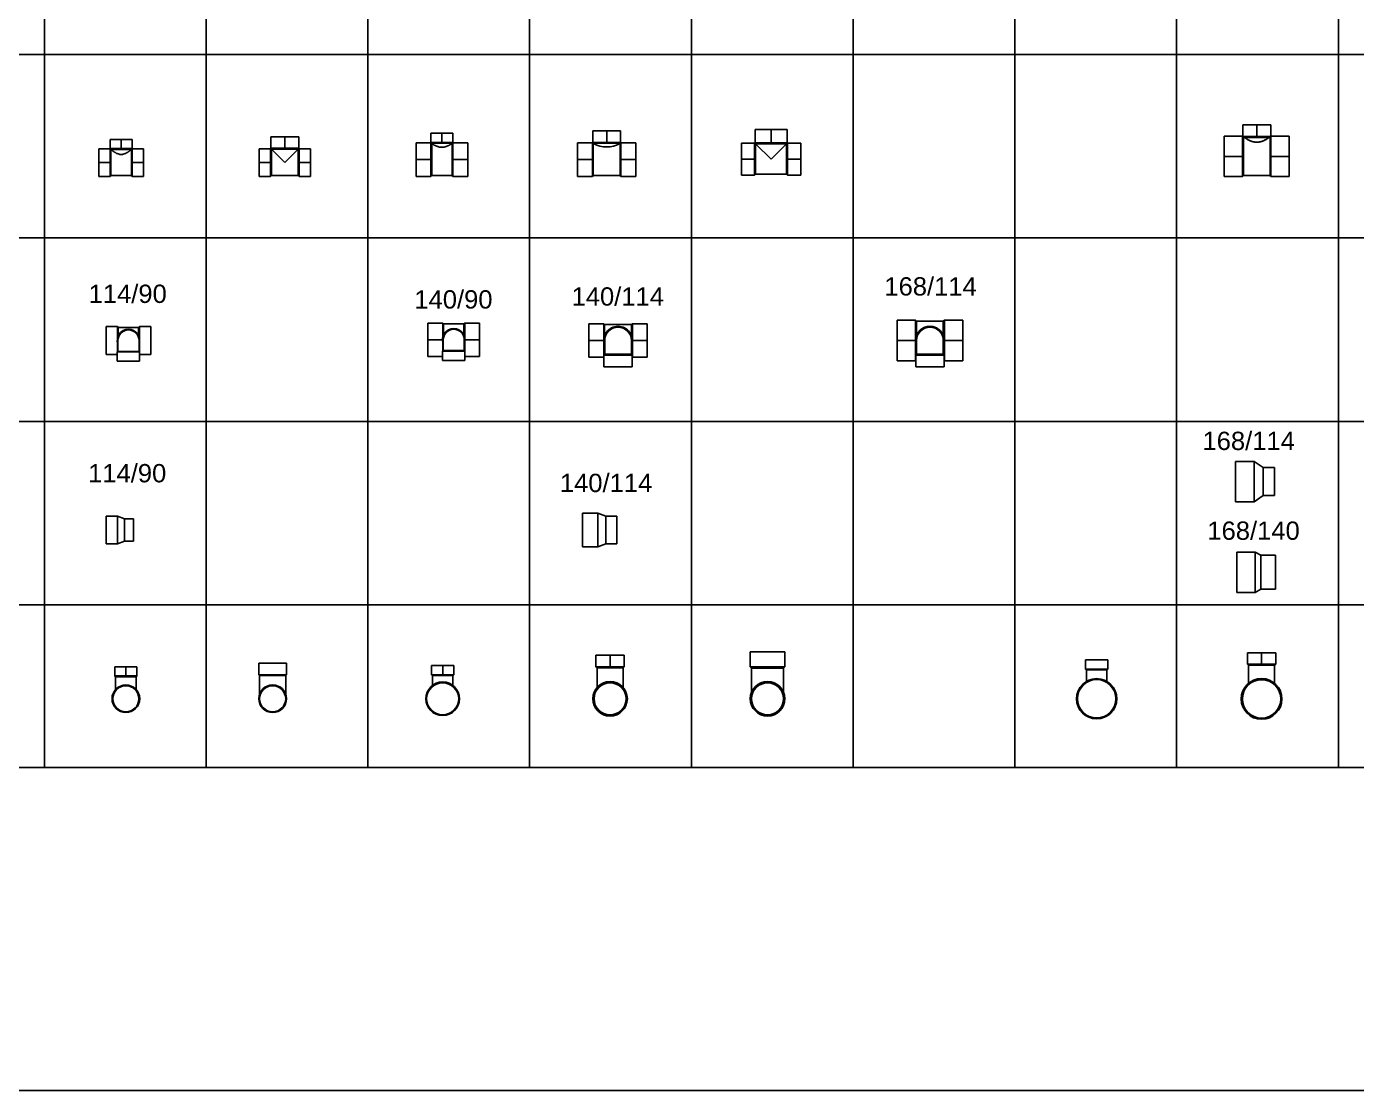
# Model space of a CAD drawing. Header units: millimetres. Extents: x 1218 to 72853, y -34712 to 16286.
# Drawn here: x 13282 to 19096, y -2726 to 1924 of the extents above; entities that cross this region are included whole.
import ezdxf
from ezdxf.enums import TextEntityAlignment as Align

# ---------------------------------------------------------------- set-up
doc = ezdxf.new("R2010")
doc.units = ezdxf.units.MM
doc.set_wipeout_variables(frame=1)
doc.styles.get("Standard").update_dxf_attribs({"font": 'arial.ttf'})

# ---------------------------------------------------------------- blocks, each defined once
blk = doc.blocks.new('TE-D114x90 uPVC')
for p, q in [((-48, 60.5), (-98, 60.5)), ((-98, -60.5), (-98, 60.5)), ((-48.5, 61), (-48.5, 101)), ((-48.5, 101), (48.5, 101)), ((-48.5, 61), (-48, 60.5)), ((48.5, 61), (48, 60.5)), ((98, 60.5), (48, 60.5)), ((48.5, 61), (48.5, 101)), ((98, -60.5), (98, 60.5)), ((-44.5, -57), (-48, -60.5)), ((44.5, -57), (-44.5, -57)), ((44.5, -57), (48, -60.5)), ((-48, -60.5), (-98, -60.5)), ((98, -60.5), (48, -60.5))]:
    blk.add_line(p, q)
at = {"color": 8}
for p, q in [((-48.5, 61), (48.5, 61)), ((-48, 60.5), (-45, 57.5)), ((-48, -60.5), (-48, 60.5)), ((0, 101), (0, 61)), ((48, 60.5), (45, 57.5)), ((48, -60.5), (48, 60.5)), ((-48, 0), (-98, 0)), ((45, 57.5), (-45, 57.5)), ((-44.5, -57), (-44.5, 56.6)), ((44.5, -57), (44.5, 56.6)), ((98, 0), (48, 0))]:
    blk.add_line(p, q, dxfattribs=at)
for points, knots in [([(-45, 57.5), (-45, 57.5), (-45, 57.4), (-44.8, 57.2), (-44.7, 57), (-44.6, 56.7), (-44.5, 56.7), (-44.5, 56.6)], [11.704469, 11.704469, 11.704469, 11.704469, 14.630586, 14.630586, 17.556704, 17.556704, 18.249394, 18.249394, 18.249394, 18.249394]), ([(44.5, 56.6), (44.4, 56.5), (44.2, 56.4), (43.8, 56.1), (43.4, 55.8), (42.5, 55.1), (42, 54.7), (40.8, 53.8), (40.2, 53.3), (38.7, 52.2), (38, 51.6), (36.3, 50.4), (35.5, 49.8), (33.7, 48.6), (32.8, 47.9), (30.8, 46.6), (29.8, 46), (27.6, 44.6), (26.5, 43.9), (24.1, 42.5), (22.8, 41.8), (20.3, 40.4), (19, 39.8), (14.9, 37.9), (12, 36.9), (7.6, 35.8), (6.1, 35.5), (3.1, 35.1), (1.5, 35), (-1.5, 35), (-3.1, 35.1), (-6.1, 35.5), (-7.6, 35.8), (-12, 36.9), (-14.9, 37.9), (-19, 39.8), (-20.3, 40.4), (-22.8, 41.8), (-24.1, 42.5), (-26.5, 43.9), (-27.6, 44.6), (-29.8, 46), (-30.8, 46.6), (-32.8, 47.9), (-33.7, 48.6), (-35.5, 49.8), (-36.3, 50.4), (-38, 51.6), (-38.7, 52.2), (-40.2, 53.3), (-40.8, 53.8), (-42, 54.7), (-42.5, 55.1), (-43.4, 55.8), (-43.8, 56.1), (-44.2, 56.4), (-44.4, 56.5), (-44.5, 56.6)], [79.105844, 79.105844, 79.105844, 79.105844, 81.390959, 81.390959, 85.854228, 85.854228, 90.317498, 90.317498, 94.780767, 94.780767, 99.244036, 99.244036, 103.707306, 103.707306, 108.170575, 108.170575, 112.765358, 112.765358, 117.360141, 117.360141, 121.954925, 121.954925, 126.549708, 126.549708, 135.739274, 135.739274, 140.334058, 140.334058, 144.928841, 144.928841, 149.523624, 149.523624, 154.118408, 154.118408, 163.307974, 163.307974, 167.902757, 167.902757, 172.497541, 172.497541, 177.092324, 177.092324, 181.687107, 181.687107, 186.150376, 186.150376, 190.613646, 190.613646, 195.076915, 195.076915, 199.540184, 199.540184, 204.003454, 204.003454, 208.466723, 208.466723, 210.751838, 210.751838, 210.751838, 210.751838]), ([(44.5, 56.6), (44.5, 56.7), (44.6, 56.7), (44.7, 57), (44.8, 57.2), (45, 57.4), (45, 57.5), (45, 57.5)], [5.159544, 5.159544, 5.159544, 5.159544, 5.852235, 5.852235, 8.778352, 8.778352, 11.704469, 11.704469, 11.704469, 11.704469])]:
    blk.add_open_spline(points, degree=3, knots=knots, dxfattribs=at)
at = {"flags": 1}
for p in [(0, 61), (-48, 0), (48, 0)]:
    blk.add_attdef('AMC', p, '', height=0.5, dxfattribs=at)
blk = doc.blocks.new('TE-D114x114 uPVC')
for p, q in [((-62, 60.5), (-112, 60.5)), ((-112, -60.5), (-112, 60.5)), ((-58.5, 57), (-62, 60.5)), ((-60.5, 62), (-60.5, 112)), ((-60.5, 112), (60.5, 112)), ((-57, 58.5), (-60.5, 62)), ((57, 58.5), (60.5, 62)), ((58.5, 57), (62, 60.5)), ((60.5, 62), (60.5, 112)), ((112, 60.5), (62, 60.5)), ((112, -60.5), (112, 60.5)), ((-58.5, -57), (-62, -60.5)), ((58.5, -57), (-58.5, -57)), ((58.5, -57), (62, -60.5)), ((-62, -60.5), (-112, -60.5)), ((112, -60.5), (62, -60.5))]:
    blk.add_line(p, q)
at = {"color": 8}
for p, q in [((-62, -60.5), (-62, 60.5)), ((-60.5, 62), (60.5, 62)), ((-57, 57), (-57, 58.5)), ((-57, 58.5), (57, 58.5)), ((0, 112), (0, 62)), ((57, 57), (57, 58.5)), ((62, -60.5), (62, 60.5)), ((-62, 0), (-112, 0)), ((-57, 57), (-58.5, 57)), ((-58.5, -57), (-58.5, 57)), ((-57, 57), (0, 0)), ((0, 0), (57, 57)), ((58.5, 57), (57, 57)), ((58.5, -57), (58.5, 57)), ((112, 0), (62, 0))]:
    blk.add_line(p, q, dxfattribs=at)
at = {"flags": 1}
for p in [(0, 62), (-62, 0), (62, 0)]:
    blk.add_attdef('AMC', p, '', height=0.5, dxfattribs=at)
blk = doc.blocks.new('TE-D140x90 uPVC')
for p, q in [((-48, 73.5), (-113, 73.5)), ((-113, -73.5), (-113, 73.5)), ((-48.5, 75), (-48.5, 115)), ((-48.5, 115), (48.5, 115)), ((113, 73.5), (48, 73.5)), ((48.5, 75), (48.5, 115)), ((113, -73.5), (113, 73.5)), ((-48, -73.5), (-113, -73.5)), ((-44.5, -70), (-48, -73.5)), ((44.5, -70), (-44.5, -70)), ((44.5, -70), (48, -73.5)), ((113, -73.5), (48, -73.5))]:
    blk.add_line(p, q)
at = {"color": 8}
for p, q in [((-45, 71.5), (-48.5, 75)), ((-48.5, 75), (48.5, 75)), ((-45, 70.5), (-48, 73.5)), ((-48, -73.5), (-48, 73.5)), ((-45, 70.5), (-45, 71.5)), ((45, 71.5), (-45, 71.5)), ((-44.5, -70), (-44.5, 69.7)), ((0, 115), (0, 75)), ((44.5, -70), (44.5, 69.7)), ((45, 71.5), (48.5, 75)), ((45, 70.5), (48, 73.5)), ((45, 70.5), (45, 71.5)), ((48, -73.5), (48, 73.5)), ((-113, 0), (-48, 0)), ((48, 0), (113, 0))]:
    blk.add_line(p, q, dxfattribs=at)
for points, knots in [([(-45, 70.5), (-45, 70.5), (-45, 70.4), (-44.8, 70.2), (-44.7, 70.1), (-44.6, 69.8), (-44.5, 69.7), (-44.5, 69.7)], [11.597756, 11.597756, 11.597756, 11.597756, 14.497195, 14.497195, 17.396633, 17.396633, 18.096002, 18.096002, 18.096002, 18.096002]), ([(44.5, 69.7), (44.4, 69.6), (44.3, 69.5), (43.8, 69.2), (43.5, 69), (42.6, 68.5), (42.1, 68.1), (40.9, 67.4), (40.2, 67), (38.8, 66.2), (38.1, 65.7), (36.4, 64.8), (35.5, 64.3), (33.7, 63.3), (32.8, 62.8), (30.8, 61.8), (29.8, 61.3), (27.6, 60.3), (26.4, 59.8), (24, 58.7), (22.8, 58.2), (20.2, 57.3), (18.8, 56.8), (16.1, 56), (14.7, 55.6), (11.8, 54.9), (10.4, 54.6), (7.4, 54.1), (5.9, 53.9), (3, 53.7), (1.5, 53.6), (-1.5, 53.6), (-3, 53.7), (-5.9, 53.9), (-7.4, 54.1), (-10.4, 54.6), (-11.8, 54.9), (-14.7, 55.6), (-16.1, 56), (-18.8, 56.8), (-20.2, 57.3), (-22.8, 58.2), (-24, 58.7), (-26.4, 59.8), (-27.6, 60.3), (-29.8, 61.3), (-30.8, 61.8), (-32.8, 62.8), (-33.7, 63.3), (-35.5, 64.3), (-36.4, 64.8), (-38.1, 65.7), (-38.8, 66.2), (-40.2, 67), (-40.9, 67.4), (-42.1, 68.1), (-42.6, 68.5), (-43.5, 69), (-43.8, 69.2), (-44.3, 69.5), (-44.4, 69.6), (-44.5, 69.7)], [76.979558, 76.979558, 76.979558, 76.979558, 79.119448, 79.119448, 83.497075, 83.497075, 87.874703, 87.874703, 92.252331, 92.252331, 96.629958, 96.629958, 101.007586, 101.007586, 105.385213, 105.385213, 109.80311, 109.80311, 114.221006, 114.221006, 118.638903, 118.638903, 123.056799, 123.056799, 127.474696, 127.474696, 131.892592, 131.892592, 136.310489, 136.310489, 140.728385, 140.728385, 145.146282, 145.146282, 149.564178, 149.564178, 153.982075, 153.982075, 158.399971, 158.399971, 162.817868, 162.817868, 167.235764, 167.235764, 171.653661, 171.653661, 176.071557, 176.071557, 180.449185, 180.449185, 184.826812, 184.826812, 189.20444, 189.20444, 193.582068, 193.582068, 197.959695, 197.959695, 202.337323, 202.337323, 204.477213, 204.477213, 204.477213, 204.477213]), ([(44.5, 69.7), (44.5, 69.7), (44.6, 69.8), (44.7, 70.1), (44.8, 70.2), (45, 70.4), (45, 70.5), (45, 70.5)], [5.099509, 5.099509, 5.099509, 5.099509, 5.798878, 5.798878, 8.698317, 8.698317, 11.597756, 11.597756, 11.597756, 11.597756])]:
    blk.add_open_spline(points, degree=3, knots=knots, dxfattribs=at)
at = {"flags": 1}
for p in [(0, 75), (-48, 0), (48, 0)]:
    blk.add_attdef('AMC', p, '', height=0.5, dxfattribs=at)
blk = doc.blocks.new('TE-D140x114 uPVC')
for p, q in [((-60.5, 75), (-60.5, 125)), ((-60.5, 125), (60.5, 125)), ((60.5, 75), (60.5, 125)), ((-62.5, 73.5), (-127.5, 73.5)), ((-127.5, -73.5), (-127.5, 73.5)), ((-59, 70), (-62.5, 73.5)), ((-57, 71.5), (-60.5, 75)), ((-57, 70), (-59, 70)), ((-57, 70), (-57, 71.5)), ((57, 71.5), (60.5, 75)), ((57, 70), (57, 71.5)), ((59, 70), (57, 70)), ((59, 70), (62.5, 73.5)), ((127.5, 73.5), (62.5, 73.5)), ((127.5, -73.5), (127.5, 73.5)), ((-62.5, -73.5), (-127.5, -73.5)), ((-59, -70), (-62.5, -73.5)), ((59, -70), (-59, -70)), ((59, -70), (62.5, -73.5)), ((127.5, -73.5), (62.5, -73.5))]:
    blk.add_line(p, q)
at = {"color": 8}
for p, q in [((0, 125), (0, 75)), ((-62.5, -73.5), (-62.5, 73.5)), ((-60.5, 75), (60.5, 75)), ((-59, -70), (-59, 70)), ((-57, 71.5), (57, 71.5)), ((59, -70), (59, 70)), ((62.5, -73.5), (62.5, 73.5)), ((-62.5, 0), (-127.5, 0)), ((127.5, 0), (62.5, 0))]:
    blk.add_line(p, q, dxfattribs=at)
blk.add_arc((0, 172.4), 117.2, 240.89248, 299.10752, dxfattribs=at)
at = {"flags": 1}
for p in [(0, 75), (-62.5, 0), (62.5, 0)]:
    blk.add_attdef('AMC', p, '', height=0.5, dxfattribs=at)
blk = doc.blocks.new('TE-D140x140 uPVC')
for p, q in [((-70, 71.7), (-70, 129.6)), ((-70, 129.6), (70, 129.6)), ((70, 71.7), (70, 129.6)), ((-71.7, 70), (-129.6, 70)), ((-129.6, -70), (-129.6, 70)), ((-67.7, 66), (-71.7, 70)), ((-66, 67.7), (-70, 71.7)), ((66, 67.7), (70, 71.7)), ((67.7, 66), (71.7, 70)), ((129.6, 70), (71.7, 70)), ((129.6, -70), (129.6, 70)), ((-71.7, -70), (-129.6, -70)), ((-67.7, -66), (-71.7, -70)), ((67.7, -66), (-67.7, -66)), ((67.7, -66), (71.7, -70)), ((129.6, -70), (71.7, -70))]:
    blk.add_line(p, q)
at = {"color": 8}
for p, q in [((0, 129.6), (0, 71.7)), ((-71.7, -70), (-71.7, 70)), ((-70, 71.7), (70, 71.7)), ((-66, 66), (-67.7, 66)), ((-67.7, -66), (-67.7, 66)), ((-66, 66), (-66, 67.7)), ((-66, 67.7), (66, 67.7)), ((-66, 66), (0, 0)), ((0, 0), (66, 66)), ((66, 66), (66, 67.7)), ((67.7, 66), (66, 66)), ((67.7, -66), (67.7, 66)), ((71.7, -70), (71.7, 70)), ((-71.7, 0), (-129.6, 0)), ((129.6, 0), (71.7, 0))]:
    blk.add_line(p, q, dxfattribs=at)
at = {"flags": 1}
for p in [(0, 71.7), (-71.7, 0), (71.7, 0)]:
    blk.add_attdef('AMC', p, '', height=0.579, dxfattribs=at)
blk = doc.blocks.new('TE-D168x114 uPVC')
for p, q in [((-61, 87), (-61, 137)), ((-61, 137), (61, 137)), ((61, 87), (61, 137)), ((-62, 88), (-142, 88)), ((-142, -88), (-142, 88)), ((142, 88), (62, 88)), ((142, -88), (142, 88)), ((-62, -88), (-142, -88)), ((-58, -84), (-62, -88)), ((58, -84), (-58, -84)), ((58, -84), (62, -88)), ((142, -88), (62, -88))]:
    blk.add_line(p, q)
at = {"color": 8}
for p, q in [((0, 137), (0, 87)), ((-58, 84), (-62, 88)), ((-62, -88), (-62, 88)), ((-61, 87), (-58, 84)), ((-61, 87), (61, 87)), ((-58, -84), (-58, 84)), ((55.5, 83), (-55.5, 83)), ((58, 84), (62, 88)), ((61, 87), (58, 84)), ((58, -84), (58, 84)), ((62, -88), (62, 88)), ((-142, 0), (-62, 0)), ((62, 0), (142, 0))]:
    blk.add_line(p, q, dxfattribs=at)
for points, knots in [([(-55.5, 83), (-56, 83.2), (-56.3, 83.3), (-57.1, 83.6), (-57.5, 83.8), (-57.8, 83.9), (-57.9, 83.9), (-58, 84), (-58, 84), (-58, 84)], [5.732094, 5.732094, 5.732094, 5.732094, 9.131674, 9.131674, 13.697511, 13.697511, 15.98043, 15.98043, 18.263348, 18.263348, 18.263348, 18.263348]), ([(55.5, 83), (55.2, 82.8), (54.9, 82.6), (53.9, 81.9), (53.2, 81.5), (51.8, 80.5), (51, 80), (49.2, 78.9), (48.2, 78.3), (46.1, 77), (45, 76.4), (42.7, 75), (41.5, 74.4), (39.1, 73), (37.7, 72.3), (35, 70.9), (33.5, 70.2), (30.5, 68.8), (28.9, 68.1), (25.6, 66.8), (23.9, 66.1), (20.4, 65), (18.6, 64.4), (15, 63.5), (13.2, 63.1), (9.4, 62.4), (7.5, 62.1), (3.8, 61.8), (1.9, 61.7), (-1.9, 61.7), (-3.8, 61.8), (-7.5, 62.1), (-9.4, 62.4), (-13.2, 63.1), (-15, 63.5), (-18.6, 64.4), (-20.4, 65), (-23.9, 66.1), (-25.6, 66.8), (-28.9, 68.1), (-30.5, 68.8), (-33.5, 70.2), (-35, 70.9), (-37.7, 72.3), (-39.1, 73), (-41.5, 74.4), (-42.7, 75), (-45, 76.4), (-46.1, 77), (-48.2, 78.3), (-49.2, 78.9), (-51, 80), (-51.8, 80.5), (-53.2, 81.5), (-53.9, 81.9), (-54.9, 82.6), (-55.2, 82.8), (-55.5, 83)], [102.431559, 102.431559, 102.431559, 102.431559, 106.337964, 106.337964, 111.906039, 111.906039, 117.474113, 117.474113, 123.042187, 123.042187, 128.610262, 128.610262, 134.178336, 134.178336, 139.814479, 139.814479, 145.450623, 145.450623, 151.086766, 151.086766, 156.722909, 156.722909, 162.359053, 162.359053, 167.995196, 167.995196, 173.631339, 173.631339, 179.267482, 179.267482, 184.903626, 184.903626, 190.539769, 190.539769, 196.175912, 196.175912, 201.812056, 201.812056, 207.448199, 207.448199, 213.084342, 213.084342, 218.720486, 218.720486, 224.356629, 224.356629, 229.924703, 229.924703, 235.492778, 235.492778, 241.060852, 241.060852, 246.628926, 246.628926, 252.197001, 252.197001, 256.103406, 256.103406, 256.103406, 256.103406]), ([(58, 84), (58, 84), (58, 84), (57.9, 83.9), (57.8, 83.9), (57.5, 83.8), (57.1, 83.6), (56.3, 83.3), (56, 83.2), (55.5, 83)], [18.263348, 18.263348, 18.263348, 18.263348, 20.546267, 20.546267, 22.829185, 22.829185, 27.395022, 27.395022, 30.794602, 30.794602, 30.794602, 30.794602])]:
    blk.add_open_spline(points, degree=3, knots=knots, dxfattribs=at)
at = {"flags": 1}
for p in [(0, 87), (-62, 0), (62, 0)]:
    blk.add_attdef('AMC', p, '', height=0.5, dxfattribs=at)
blk = doc.blocks.new('GIAM-D114x90 uPVC')
for p, q in [((-60, 60.5), (-60, -60.5)), ((-60, 60.5), (-9.3, 60.5)), ((20.7, 48.5), (-9.3, 60.5)), ((20.7, 48.5), (60, 48.5)), ((60, 48.5), (60, -48.5)), ((20.7, -48.5), (-9.3, -60.5)), ((20.7, -48.5), (60, -48.5)), ((-60, -60.5), (-9.3, -60.5))]:
    blk.add_line(p, q)
at = {"color": 8}
for p, q in [((-9.3, 60.5), (-9.3, -60.5)), ((20.7, 48.5), (20.7, -48.5))]:
    blk.add_line(p, q, dxfattribs=at)
at = {"flags": 1}
for p in [(-9.3, 0), (20.7, 0)]:
    blk.add_attdef('AMC', p, '', height=0.5, dxfattribs=at)
blk = doc.blocks.new('GIAM-D140x114 uPVC')
for p, q in [((-75, -73.5), (-75, 73.5)), ((-9.4, 73.5), (-75, 73.5)), ((25.6, 60.5), (-9.4, 73.5)), ((75, 60.5), (25.6, 60.5)), ((75, -60.5), (75, 60.5)), ((-9.4, -73.5), (-75, -73.5)), ((25.6, -60.5), (-9.4, -73.5)), ((75, -60.5), (25.6, -60.5))]:
    blk.add_line(p, q)
at = {"color": 8}
for p, q in [((-9.4, -73.5), (-9.4, 73.5)), ((25.6, -60.5), (25.6, 60.5))]:
    blk.add_line(p, q, dxfattribs=at)
at = {"flags": 1}
for p in [(-9.4, 0), (25.6, 0)]:
    blk.add_attdef('AMC', p, '', height=0.5, dxfattribs=at)
blk = doc.blocks.new('GIAM-D168x114 uPVC')
for p, q in [((-93.8, -88), (-93.8, 88)), ((-12.6, 88), (-93.8, 88)), ((27.4, 61), (-12.6, 88)), ((76.2, 61), (27.4, 61)), ((76.2, -61), (76.2, 61)), ((-12.6, -88), (-93.8, -88)), ((27.4, -61), (-12.6, -88)), ((76.2, -61), (27.4, -61))]:
    blk.add_line(p, q)
at = {"color": 8}
for p, q in [((-12.6, -88), (-12.6, 88)), ((27.4, -61), (27.4, 61))]:
    blk.add_line(p, q, dxfattribs=at)
at = {"flags": 1}
for p in [(-12.6, 0), (27.4, 0)]:
    blk.add_attdef('AMC', p, '', height=0.5, dxfattribs=at)
blk = doc.blocks.new('GIAM-D168x140 uPVC')
for p, q in [((-85, -88), (-85, 88)), ((-4, 88), (-85, 88)), ((21, 74), (-4, 88)), ((85, 74), (21, 74)), ((85, -74), (85, 74)), ((-4, -88), (-85, -88)), ((21, -74), (-4, -88)), ((85, -74), (21, -74))]:
    blk.add_line(p, q)
at = {"color": 8}
for p, q in [((-4, -88), (-4, 88)), ((21, -74), (21, 74))]:
    blk.add_line(p, q, dxfattribs=at)
at = {"flags": 1}
for p in [(-4, 0), (21, 0)]:
    blk.add_attdef('AMC', p, '', height=0.5, dxfattribs=at)
blk = doc.blocks.new('TE+CO-D168x114 uPVC')
for p, q in [((-63.5, 89), (-143.5, 89)), ((-143.5, -89), (-143.5, 89)), ((-58.5, 84), (-63.5, 89)), ((58.5, 84), (-58.5, 84)), ((58.5, 84), (63.5, 89)), ((143.5, 89), (63.5, 89)), ((143.5, -89), (143.5, 89)), ((-63.5, -89), (-143.5, -89)), ((-58.5, -84), (-63.5, -89)), ((58.5, -84), (-58.5, -84)), ((58.5, -84), (63.5, -89)), ((143.5, -89), (63.5, -89))]:
    blk.add_line(p, q)
at = {"color": 8}
for p, q in [((-63.5, -89), (-63.5, 89)), ((-58.5, 20.5), (-58.5, 84)), ((58.5, 20.5), (58.5, 84)), ((63.5, -89), (63.5, 89)), ((-63.5, 0), (-143.5, 0)), ((-58.5, -84), (-58.5, -20.5)), ((58.5, -84), (58.5, -20.5)), ((143.5, 0), (63.5, 0))]:
    blk.add_line(p, q, dxfattribs=at)
for radius in [62, 57]:
    blk.add_circle((0, 0), radius)
blk.add_wipeout([(62, -114.8), (-62, -114.8), (-62, -63.5), (-58.4, -60), (-58.4, -20.8), (-60.8, -12.1), (-61.8, -5.3), (-62, 0), (-61.8, 5.2), (-61.1, 10.3), (-59.9, 16.2), (-57.9, 22.2), (-55.9, 26.9), (-53.6, 31.1), (-50, 36.6), (-46.5, 41), (-43.1, 44.6), (-38.6, 48.5), (-34.2, 51.7), (-27.6, 55.5), (-22.2, 57.9), (-14.9, 60.2), (-5.4, 61.8), (0, 62), (6.9, 61.6), (14.3, 60.3), (19.3, 58.9), (26.5, 56.1), (31.7, 53.3), (38.5, 48.6), (45.1, 42.6), (48.9, 38.1), (53.3, 31.7), (56.6, 25.3), (59.2, 18.5), (60.8, 12.3), (61.7, 6.3), (62, 0), (61.6, -7), (60.6, -13), (59.6, -17), (58.4, -20.8), (58.4, -60), (62, -63.5)], dxfattribs=at)
for p, q in [((-58.4, -60), (-58.4, 0)), ((58.4, 0), (58.4, -60)), ((-58.4, -60), (-62, -63.5)), ((-62, -63.5), (-62, -114.8)), ((62, -114.8), (-62, -114.8)), ((58.4, -60), (62, -63.5)), ((62, -63.5), (62, -114.8))]:
    blk.add_line(p, q)
for p, q in [((62, -63.5), (-62, -63.5)), ((-58.4, -60), (58.4, -60))]:
    blk.add_line(p, q, dxfattribs=at)
for radius, start, end in [(62, 90, 199.5844), (58.4, 0, 180), (62, 340.4156, 90)]:
    blk.add_arc((0, 0), radius, start, end)
at = {"flags": 1}
for p in [(-63.5, 0), (63.5, 0), (0, -63.5)]:
    blk.add_attdef('AMC', p, '', height=0.5, dxfattribs=at)
blk = doc.blocks.new('TE+CO-D140x114 uPVC')
for p, q in [((-62.5, 73.5), (-127.5, 73.5)), ((-127.5, -73.5), (-127.5, 73.5)), ((-59, 70), (-62.5, 73.5)), ((59, 70), (-59, 70)), ((59, 70), (62.5, 73.5)), ((127.5, 73.5), (62.5, 73.5)), ((127.5, -73.5), (127.5, 73.5)), ((-62.5, -73.5), (-127.5, -73.5)), ((-59, -70), (-62.5, -73.5)), ((59, -70), (-59, -70)), ((59, -70), (62.5, -73.5)), ((127.5, -73.5), (62.5, -73.5))]:
    blk.add_line(p, q)
at = {"color": 8}
for p, q in [((-62.5, -73.5), (-62.5, 73.5)), ((-59, 13.4), (-59, 70)), ((59, 13.4), (59, 70)), ((62.5, -73.5), (62.5, 73.5)), ((-62.5, 0), (-127.5, 0)), ((-59, -70), (-59, -13.4)), ((59, -70), (59, -13.4)), ((127.5, 0), (62.5, 0))]:
    blk.add_line(p, q, dxfattribs=at)
for radius in [60.5, 57]:
    blk.add_circle((0, 0), radius)
blk.add_wipeout([(62, -114.8), (-62, -114.8), (-62, -63.5), (-58.4, -60), (-58.4, -20.8), (-60.8, -12.1), (-61.8, -5.3), (-62, 0), (-61.8, 5.2), (-61.1, 10.3), (-59.9, 16.2), (-57.9, 22.2), (-55.9, 26.9), (-53.6, 31.1), (-50, 36.6), (-46.5, 41), (-43.1, 44.6), (-38.6, 48.5), (-34.2, 51.7), (-27.6, 55.5), (-22.2, 57.9), (-14.9, 60.2), (-5.4, 61.8), (0, 62), (6.9, 61.6), (14.3, 60.3), (19.3, 58.9), (26.5, 56.1), (31.7, 53.3), (38.5, 48.6), (45.1, 42.6), (48.9, 38.1), (53.3, 31.7), (56.6, 25.3), (59.2, 18.5), (60.8, 12.3), (61.7, 6.3), (62, 0), (61.6, -7), (60.6, -13), (59.6, -17), (58.4, -20.8), (58.4, -60), (62, -63.5)], dxfattribs=at)
for p, q in [((-58.4, -60), (-58.4, 0)), ((58.4, 0), (58.4, -60)), ((-58.4, -60), (-62, -63.5)), ((-62, -63.5), (-62, -114.8)), ((62, -114.8), (-62, -114.8)), ((58.4, -60), (62, -63.5)), ((62, -63.5), (62, -114.8))]:
    blk.add_line(p, q)
for p, q in [((62, -63.5), (-62, -63.5)), ((-58.4, -60), (58.4, -60))]:
    blk.add_line(p, q, dxfattribs=at)
for radius, start, end in [(62, 90, 199.5844), (58.4, 0, 180), (62, 340.4156, 90)]:
    blk.add_arc((0, 0), radius, start, end)
at = {"flags": 1}
for p in [(-62.5, 0), (62.5, 0), (0, -63.5)]:
    blk.add_attdef('AMC', p, '', height=0.5, dxfattribs=at)
blk = doc.blocks.new('TE+CO-D140x90 uPVC')
for p, q in [((-113, -73.5), (-113, 73.5)), ((-48, 73.5), (-113, 73.5)), ((-44.5, 70), (-48, 73.5)), ((44.5, 70), (-44.5, 70)), ((44.5, 70), (48, 73.5)), ((113, 73.5), (48, 73.5)), ((113, -73.5), (113, 73.5)), ((-48, -73.5), (-113, -73.5)), ((-44.5, -70), (-48, -73.5)), ((44.5, -70), (-44.5, -70)), ((44.5, -70), (48, -73.5)), ((113, -73.5), (48, -73.5))]:
    blk.add_line(p, q)
at = {"color": 8}
for p, q in [((-48, 6.9), (-48, 73.5)), ((-44.5, 19.3), (-44.5, 70)), ((44.5, 19.3), (44.5, 70)), ((48, 6.9), (48, 73.5)), ((-113, 0), (-48.5, 0)), ((113, 0), (48.5, 0)), ((-48, -73.5), (-48, -6.9)), ((-44.5, -70), (-44.5, -19.3)), ((44.5, -70), (44.5, -19.3)), ((48, -73.5), (48, -6.9))]:
    blk.add_line(p, q, dxfattribs=at)
for radius in [48.5, 45]:
    blk.add_circle((0, 0), radius)
blk.add_wipeout([(49, -90.7), (-49, -90.7), (-49, -50.2), (-46.2, -47.4), (-46.2, -16.4), (-48.1, -9.6), (-48.8, -4.2), (-49, 0), (-48.8, 4.1), (-48.3, 8.1), (-47.3, 12.8), (-45.8, 17.5), (-44.2, 21.3), (-42.4, 24.6), (-39.5, 28.9), (-36.8, 32.4), (-34, 35.2), (-30.5, 38.4), (-27, 40.9), (-21.8, 43.9), (-17.6, 45.7), (-11.8, 47.6), (-4.2, 48.8), (0, 49), (5.5, 48.7), (11.3, 47.7), (15.2, 46.6), (20.9, 44.3), (25, 42.1), (30.5, 38.4), (35.6, 33.6), (38.7, 30.1), (42.1, 25.1), (44.7, 20), (46.8, 14.6), (48, 9.7), (48.7, 5), (49, 0), (48.7, -5.6), (47.9, -10.3), (47.1, -13.4), (46.2, -16.4), (46.2, -47.4), (49, -50.2)], dxfattribs=at)
for p, q in [((-46.2, -47.4), (-46.2, 0)), ((46.2, 0), (46.2, -47.4)), ((-46.2, -47.4), (-49, -50.2)), ((-49, -50.2), (-49, -90.7)), ((46.2, -47.4), (49, -50.2)), ((49, -50.2), (49, -90.7)), ((49, -90.7), (-49, -90.7))]:
    blk.add_line(p, q)
for p, q in [((49, -50.2), (-49, -50.2)), ((-46.2, -47.4), (46.2, -47.4))]:
    blk.add_line(p, q, dxfattribs=at)
for radius, start, end in [(49, 90, 199.5844), (46.2, 0, 180), (49, 340.4156, 90)]:
    blk.add_arc((0, 0), radius, start, end)
at = {"flags": 1}
for p in [(-48, 0), (48, 0), (0, -50.2)]:
    blk.add_attdef('AMC', p, '', height=0.5, dxfattribs=at)
blk = doc.blocks.new('TE+CO-D114x90 uPVC')
for p, q in [((-48, 60.5), (-98, 60.5)), ((-98, -60.5), (-98, 60.5)), ((98, 60.5), (48, 60.5)), ((98, -60.5), (98, 60.5)), ((44.5, 57), (-44.5, 57)), ((44.5, -57), (-44.5, -57)), ((-48, -60.5), (-98, -60.5)), ((98, -60.5), (48, -60.5))]:
    blk.add_line(p, q)
at = {"color": 8}
for p, q in [((-44.5, 57), (-48, 60.5)), ((-48, 6.9), (-48, 60.5)), ((44.5, 57), (48, 60.5)), ((48, 6.9), (48, 60.5)), ((-44.5, 19.3), (-44.5, 57)), ((44.5, 19.3), (44.5, 57)), ((-48, -60.5), (-48, -6.9)), ((-44.5, -57), (-48, -60.5)), ((-44.5, -57), (-44.5, -19.3)), ((44.5, -57), (44.5, -19.3)), ((44.5, -57), (48, -60.5)), ((48, -60.5), (48, -6.9))]:
    blk.add_line(p, q, dxfattribs=at)
blk.add_circle((0, 0), 48.5)
for start, end in [(0, 180), (180, 0)]:
    blk.add_arc((0, 0), 45, start, end)
blk.add_wipeout([(49, -90.7), (-49, -90.7), (-49, -50.2), (-46.2, -47.4), (-46.2, -16.4), (-48.1, -9.6), (-48.8, -4.2), (-49, 0), (-48.8, 4.1), (-48.3, 8.1), (-47.3, 12.8), (-45.8, 17.5), (-44.2, 21.3), (-42.4, 24.6), (-39.5, 28.9), (-36.8, 32.4), (-34, 35.2), (-30.5, 38.4), (-27, 40.9), (-21.8, 43.9), (-17.6, 45.7), (-11.8, 47.6), (-4.2, 48.8), (0, 49), (5.5, 48.7), (11.3, 47.7), (15.2, 46.6), (20.9, 44.3), (25, 42.1), (30.5, 38.4), (35.6, 33.6), (38.7, 30.1), (42.1, 25.1), (44.7, 20), (46.8, 14.6), (48, 9.7), (48.7, 5), (49, 0), (48.7, -5.6), (47.9, -10.3), (47.1, -13.4), (46.2, -16.4), (46.2, -47.4), (49, -50.2)], dxfattribs=at)
for p, q in [((-46.2, -47.4), (-46.2, 0)), ((46.2, 0), (46.2, -47.4)), ((-46.2, -47.4), (-49, -50.2)), ((-49, -50.2), (-49, -90.7)), ((46.2, -47.4), (49, -50.2)), ((49, -50.2), (49, -90.7)), ((49, -90.7), (-49, -90.7))]:
    blk.add_line(p, q)
for p, q in [((49, -50.2), (-49, -50.2)), ((-46.2, -47.4), (46.2, -47.4))]:
    blk.add_line(p, q, dxfattribs=at)
for radius, start, end in [(49, 90, 199.5844), (46.2, 0, 180), (49, 340.4156, 90)]:
    blk.add_arc((0, 0), radius, start, end)
at = {"flags": 1}
for p in [(-48, 0), (48, 0), (0, -50.2)]:
    blk.add_attdef('AMC', p, '', height=0.5, dxfattribs=at)
blk = doc.blocks.new('TECONGTOP-D140 uPVC')
for p, q in [((-75.5, 205), (-75.5, 140)), ((75.5, 205), (-75.5, 205)), ((75.5, 205), (75.5, 140)), ((-70, 134.5), (-75.5, 140)), ((-70, 28.3), (-70, 134.5)), ((70, 134.5), (75.5, 140)), ((70, 134.5), (70, 28.3))]:
    blk.add_line(p, q)
at = {"color": 8}
for p, q in [((75.5, 140), (-75.5, 140)), ((70, 134.5), (-70, 134.5))]:
    blk.add_line(p, q, dxfattribs=at)
for radius in [75.5, 70]:
    blk.add_circle((0, 0), radius)
at = {"flags": 1}
blk.add_attdef('AMC', (0, 140), '', height=0.5, dxfattribs=at)
blk = doc.blocks.new('TECONGTOP-D114 uPVC')
at = {"extrusion": (3.83476e-17, -1, 6.12303e-17)}
for p, q in [((-60.5, 155), (60.5, 155)), ((-60.5, 155), (-60.5, 105)), ((60.5, 155), (60.5, 105)), ((-57, 101.5), (-60.5, 105)), ((-57, 20.3), (-57, 101.5)), ((57, 101.5), (60.5, 105)), ((57, 101.5), (57, 20.3))]:
    blk.add_line(p, q, dxfattribs=at)
at = {"color": 8, "extrusion": (3.83476e-17, -1, 6.12303e-17)}
for p, q in [((-60.5, 105), (60.5, 105)), ((-57, 101.5), (57, 101.5))]:
    blk.add_line(p, q, dxfattribs=at)
at = {"extrusion": (2.34803e-33, -6.12303e-17, -1)}
for radius in [60.5, 57]:
    blk.add_circle((0, 0), radius, dxfattribs=at)
at = {"flags": 1}
blk.add_attdef('AMC', (0, 105), '', height=0.5, dxfattribs=at)
blk = doc.blocks.new('TECONGTOP-D168x114 uPVC')
for p, q in [((-62, 202), (-62, 152)), ((0, 202), (-62, 202)), ((62, 202), (0, 202)), ((62, 202), (62, 152)), ((-57, 147), (-62, 152)), ((-57, 68.4), (-57, 147)), ((57, 147), (62, 152)), ((57, 147), (57, 68.4))]:
    blk.add_line(p, q)
at = {"color": 8}
for p, q in [((0, 202), (0, 152)), ((0, 152), (-62, 152)), ((0, 147), (-57, 147)), ((62, 152), (0, 152)), ((57, 147), (0, 147))]:
    blk.add_line(p, q, dxfattribs=at)
for radius in [89, 84]:
    blk.add_circle((0, 0), radius)
at = {"flags": 1}
blk.add_attdef('AMC', (0, 152), '', height=0.5, dxfattribs=at)
blk = doc.blocks.new('TECONGTOP-D168x90 uPVC')
at = {"extrusion": (1, -2.28848e-17, -1.83691e-16)}
for p, q in [((-49, 170), (0, 170)), ((-49, 170), (-49, 130)), ((-45, 126), (-49, 130)), ((-45, 75.6), (-45, 126)), ((0, 170), (49, 170)), ((45, 126), (49, 130)), ((45, 126), (45, 75.6)), ((49, 170), (49, 130))]:
    blk.add_line(p, q, dxfattribs=at)
at = {"color": 8, "extrusion": (1, -2.28848e-17, -1.83691e-16)}
for p, q in [((-49, 130), (49, 130)), ((-45, 126), (45, 126))]:
    blk.add_line(p, q, dxfattribs=at)
at = {"extrusion": (-1.83691e-16, 4.20372e-33, -1)}
for radius in [88, 84]:
    blk.add_circle((0, 0), radius, dxfattribs=at)
at = {"flags": 1}
blk.add_attdef('AMC', (0, 130), '', height=0.5, dxfattribs=at)
blk = doc.blocks.new('TECONGTOP-D140x114 uPVC')
for p, q in [((-62, 190), (-62, 140)), ((62, 190), (-62, 190)), ((62, 190), (62, 140)), ((-57, 135), (-62, 140)), ((-57, 49.5), (-57, 135)), ((57, 135), (62, 140)), ((57, 135), (57, 49.5))]:
    blk.add_line(p, q)
at = {"color": 8}
for p, q in [((0, 140), (0, 190)), ((0, 140), (-62, 140)), ((57, 135), (-57, 135)), ((62, 140), (0, 140))]:
    blk.add_line(p, q, dxfattribs=at)
for radius in [75.5, 70]:
    blk.add_circle((0, 0), radius)
at = {"flags": 1}
blk.add_attdef('AMC', (0, 140), '', height=0.5, dxfattribs=at)
blk = doc.blocks.new('TECONGTOP-D140x90 uPVC')
for p, q in [((-48.5, 145), (-48.5, 105)), ((48.5, 145), (-48.5, 145)), ((48.5, 145), (48.5, 105)), ((-45, 101.5), (-48.5, 105)), ((-45, 58.1), (-45, 101.5)), ((45, 101.5), (48.5, 105)), ((45, 101.5), (45, 58.1))]:
    blk.add_line(p, q)
at = {"color": 8}
for p, q in [((0, 145), (0, 105)), ((48.5, 105), (-48.5, 105)), ((45, 101.5), (-45, 101.5))]:
    blk.add_line(p, q, dxfattribs=at)
for radius in [73.5, 70]:
    blk.add_circle((0, 0), radius)
at = {"flags": 1}
blk.add_attdef('AMC', (0, 105), '', height=0.5, dxfattribs=at)
blk = doc.blocks.new('TECONGTOP-D114x90 uPVC')
for p, q in [((-48.5, 140), (48.5, 140)), ((-48.5, 140), (-48.5, 100)), ((48.5, 140), (48.5, 100)), ((-45, 96.5), (-48.5, 100)), ((-45, 96.5), (-45, 40.4)), ((45, 96.5), (48.5, 100)), ((45, 40.4), (45, 96.5))]:
    blk.add_line(p, q)
at = {"color": 8}
for p, q in [((0, 140), (0, 100)), ((0, 100), (-48.5, 100)), ((0, 96.5), (-45, 96.5)), ((48.5, 100), (0, 100)), ((45, 96.5), (0, 96.5))]:
    blk.add_line(p, q, dxfattribs=at)
for radius in [60.5, 57]:
    blk.add_circle((0, 0), radius)
at = {"flags": 1}
blk.add_attdef('AMC', (0, 100), '', height=0.5, dxfattribs=at)

msp = doc.modelspace()

# ---------------------------------------------------------------- linework, layer by layer
for p, q in [((13360.3, 3673.6), (13360.3, -1314.6)), ((14067.4, 3673.6), (14067.4, -1314.6)), ((14774.5, 3673.6), (14774.5, -1314.6)), ((14774.5, 3673.6), (14774.5, -1314.6)), ((15481.6, 3673.6), (15481.6, -1314.6)), ((16188.7, 3673.6), (16188.7, -1314.6)), ((16895.8, 3673.6), (16895.8, -1314.6)), ((17602.8, 3673.6), (17602.8, -1314.6)), ((18309.9, 3673.6), (18309.9, -1314.6)), ((19017, 3673.6), (19017, -1314.6)), ((2141.9, 1802), (23966.6, 1802)), ((2141.9, 1000.2), (23966.6, 1000.2)), ((2141.9, 198.3), (23966.6, 198.3)), ((2141.9, -603.5), (23966.6, -603.5)), ((2141.9, -1314.6), (23966.6, -1314.6))]:
    msp.add_line(p, q)
msp.add_lwpolyline([(1218, 16285.6), (25232.7, 16285.6), (25232.7, -2725.9), (1218, -2725.9)], close=True)

# ---------------------------------------------------------------- block references
for name, p in [('TE-D140x90 uPVC', (15097.8, 1342.9)), ('TE-D140x114 uPVC', (15818.3, 1342.9)), ('TE-D168x114 uPVC', (18660.3, 1356.9)), ('TE-D114x90 uPVC', (13695.8, 1329.9)), ('TE-D114x114 uPVC', (14411.3, 1329.9)), ('GIAM-D168x114 uPVC', (18661, -64.6)), ('GIAM-D114x90 uPVC', (13689.8, -276)), ('GIAM-D140x114 uPVC', (15788.3, -276)), ('GIAM-D168x140 uPVC', (18657.3, -460.9)), ('TECONGTOP-D140 uPVC', (16521.6, -1014.1)), ('TECONGTOP-D168x114 uPVC', (18681.2, -1014.7)), ('TECONGTOP-D114 uPVC', (14358, -1014.1)), ('TECONGTOP-D140x90 uPVC', (15101.3, -1014.1)), ('TECONGTOP-D140x114 uPVC', (15833.1, -1014.1)), ('TECONGTOP-D168x90 uPVC', (17960.2, -1014.1)), ('TECONGTOP-D114x90 uPVC', (13716.4, -1014.1))]:
    msp.add_blockref(name, p)
at = {"extrusion": (0, 0, -1), "zscale": -1.000000000016631}
msp.add_blockref('TE-D140x140 uPVC', (-16536.8, 1344.4), dxfattribs=at)

# ---------------------------------------------------------------- texts
at = {"color": 2, "ltscale": 500}
for s, p in [('168/114', (17234.1, 788.5)), ('114/90', (13724.4, 756.1)), ('140/90', (15148.4, 731.6)), ('140/114', (15866.7, 744.4)), ('168/114', (18624.8, 113.2)), ('114/90', (13722.2, -28.1)), ('140/114', (15815.6, -70.7)), ('168/140', (18646.1, -279.3))]:
    msp.add_text(s, height=80, rotation=360, dxfattribs=at).set_placement(p, align=Align.MIDDLE_CENTER)

# ---------------------------------------------------------------- next in the draw order: block references
for name, p in [('TE+CO-D168x114 uPVC', (17231.4, 551.9)), ('TE+CO-D114x90 uPVC', (13727.7, 551.9)), ('TE+CO-D140x90 uPVC', (15149.8, 554.9)), ('TE+CO-D140x114 uPVC', (15868.1, 551.9))]:
    msp.add_blockref(name, p)

doc.saveas('drawing.dxf')
